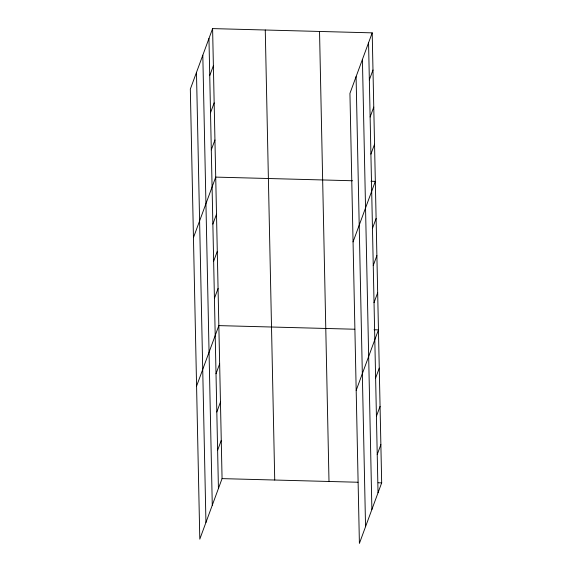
<?xml version="1.0" encoding="UTF-8"?>
<svg xmlns="http://www.w3.org/2000/svg" width="572" height="572" viewBox="0 0 572 572"><rect width="100%" height="100%" fill="white"/><g stroke="black" fill="none" stroke-linecap="round" stroke-linejoin="round"><path stroke-width="0.86" d="M212.598 28.6L190.326 89.125L199.8 539.146L222.065 478.621L212.598 28.6L372.2 32.854L381.674 482.875L359.402 543.4L349.935 93.379L372.2 32.854M209.738 75.618L213.377 65.73M210.517 112.748L214.157 102.853M211.297 149.871L214.936 139.983M193.45 237.63L215.723 177.105L352.502 180.752M212.863 224.124L216.502 214.235M213.642 261.254L217.281 251.358M214.421 298.384L218.061 288.488M196.575 386.136L218.847 325.611L354.754 329.236M216.009 373.759L219.648 363.863M216.817 412.012L220.456 402.116M217.617 450.264L221.257 440.368M369.348 79.88L372.987 69.984M370.127 117.003L373.766 107.107M370.906 154.133L374.546 144.237M353.06 241.885L375.325 181.367L370.942 181.245M372.472 228.385L376.111 218.49M373.251 265.508L376.891 255.62M374.031 302.638L377.67 292.742M356.184 390.39L378.449 329.872L374.067 329.751M375.618 378.013L379.257 368.125M376.419 416.266L380.065 406.377M377.227 454.518L380.866 444.623M222.065 478.621L357.972 482.246M378.163 482.782L381.674 482.875M368.561 42.75L378.035 492.771M362.419 59.459L371.886 509.48M356.084 76.669L365.551 526.69M319.533 31.453L329 481.474M265.265 30.001L274.732 480.022M208.959 38.496L218.425 488.517M202.81 55.198L212.276 505.219M196.475 72.415L205.941 522.436"/></g></svg>
